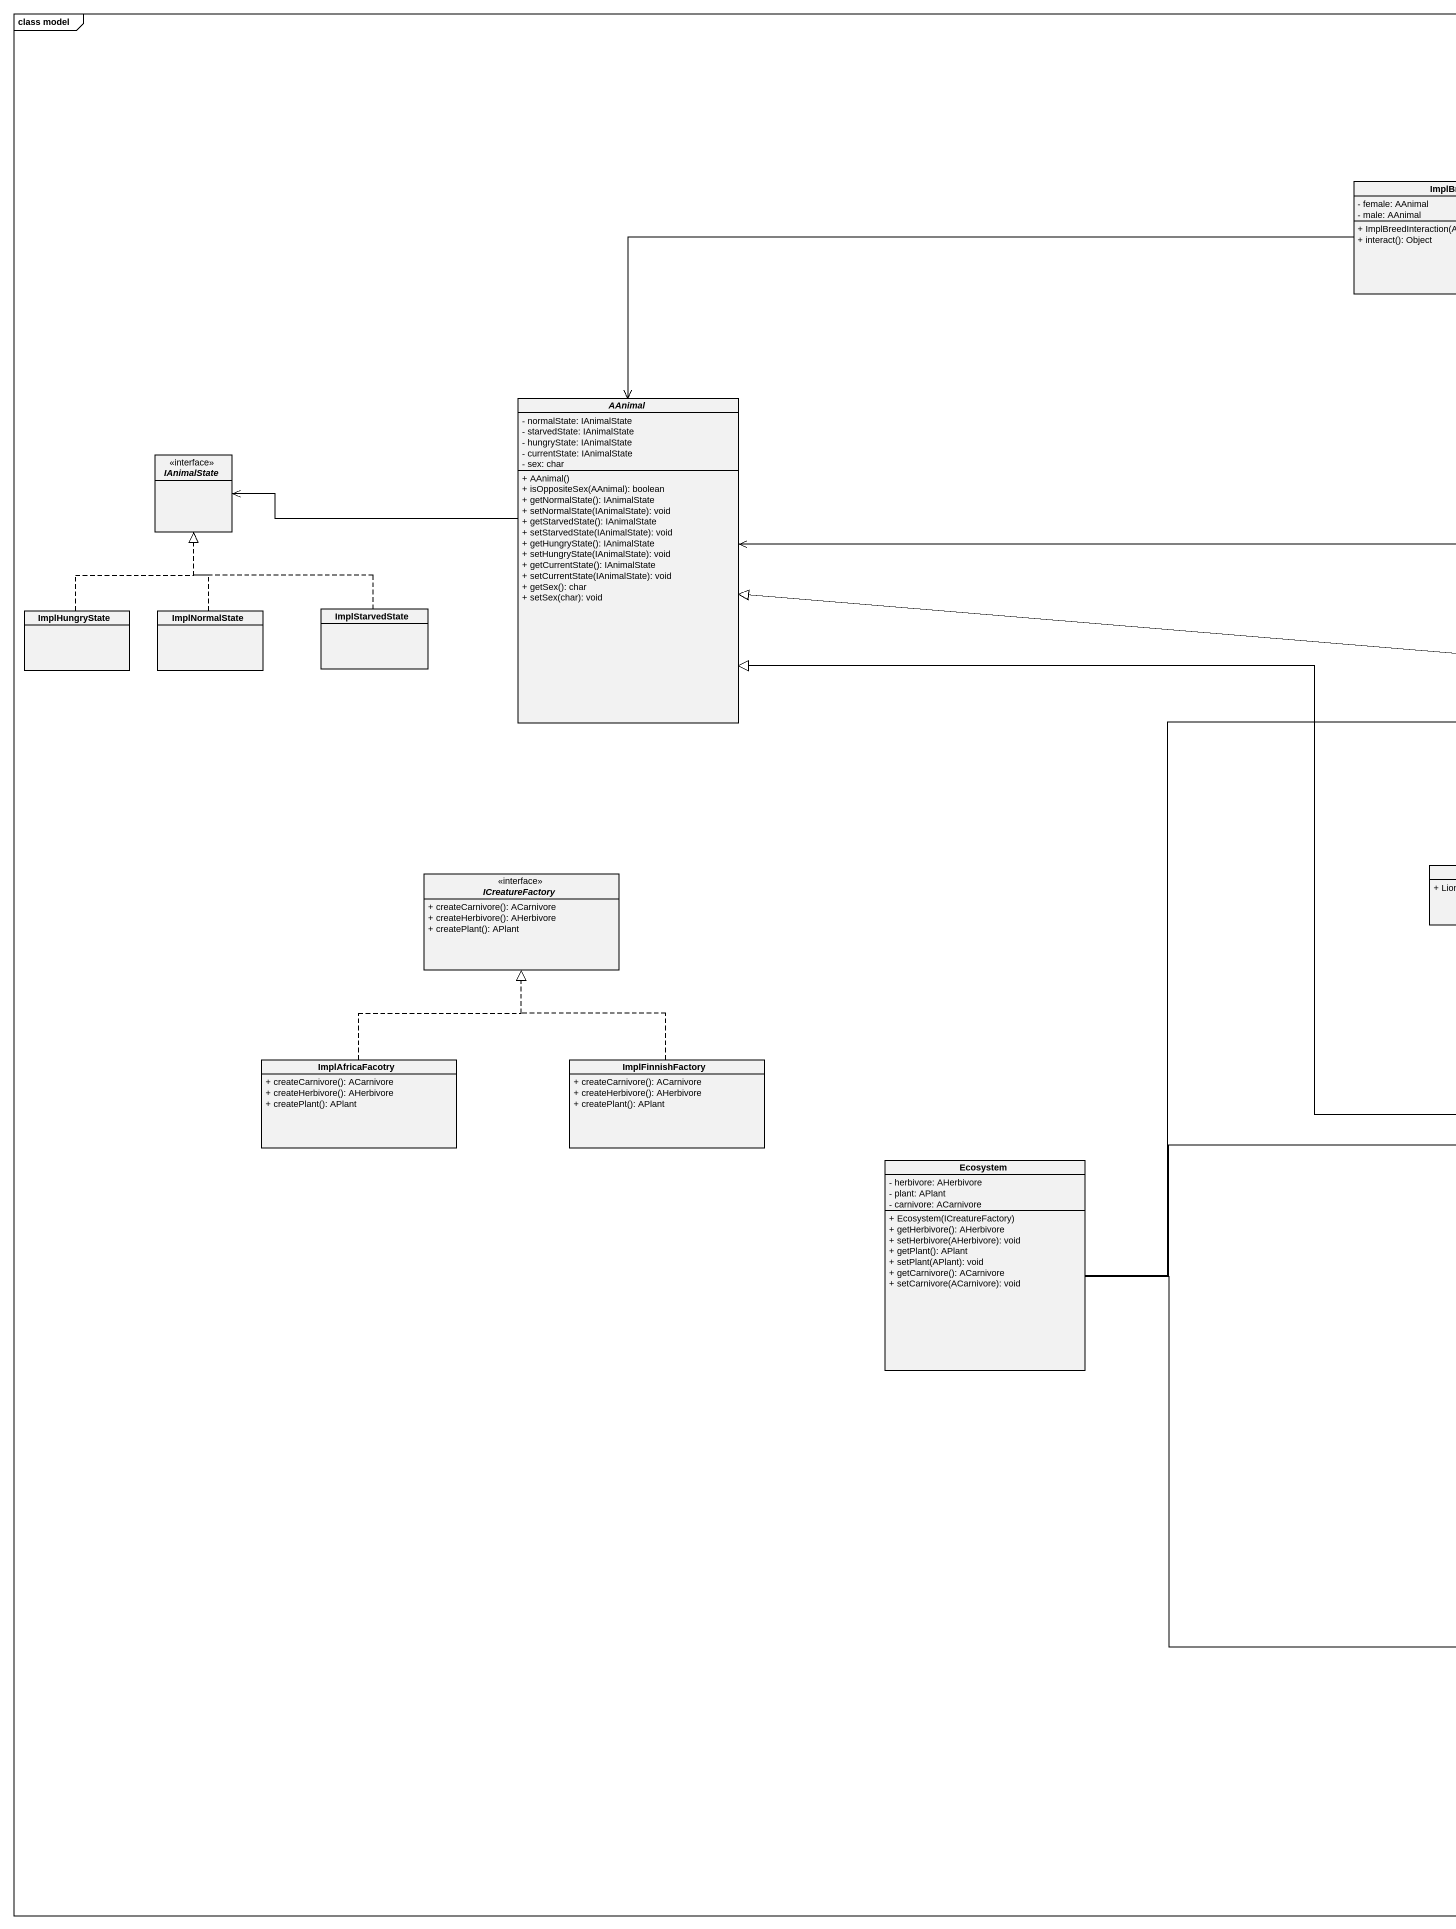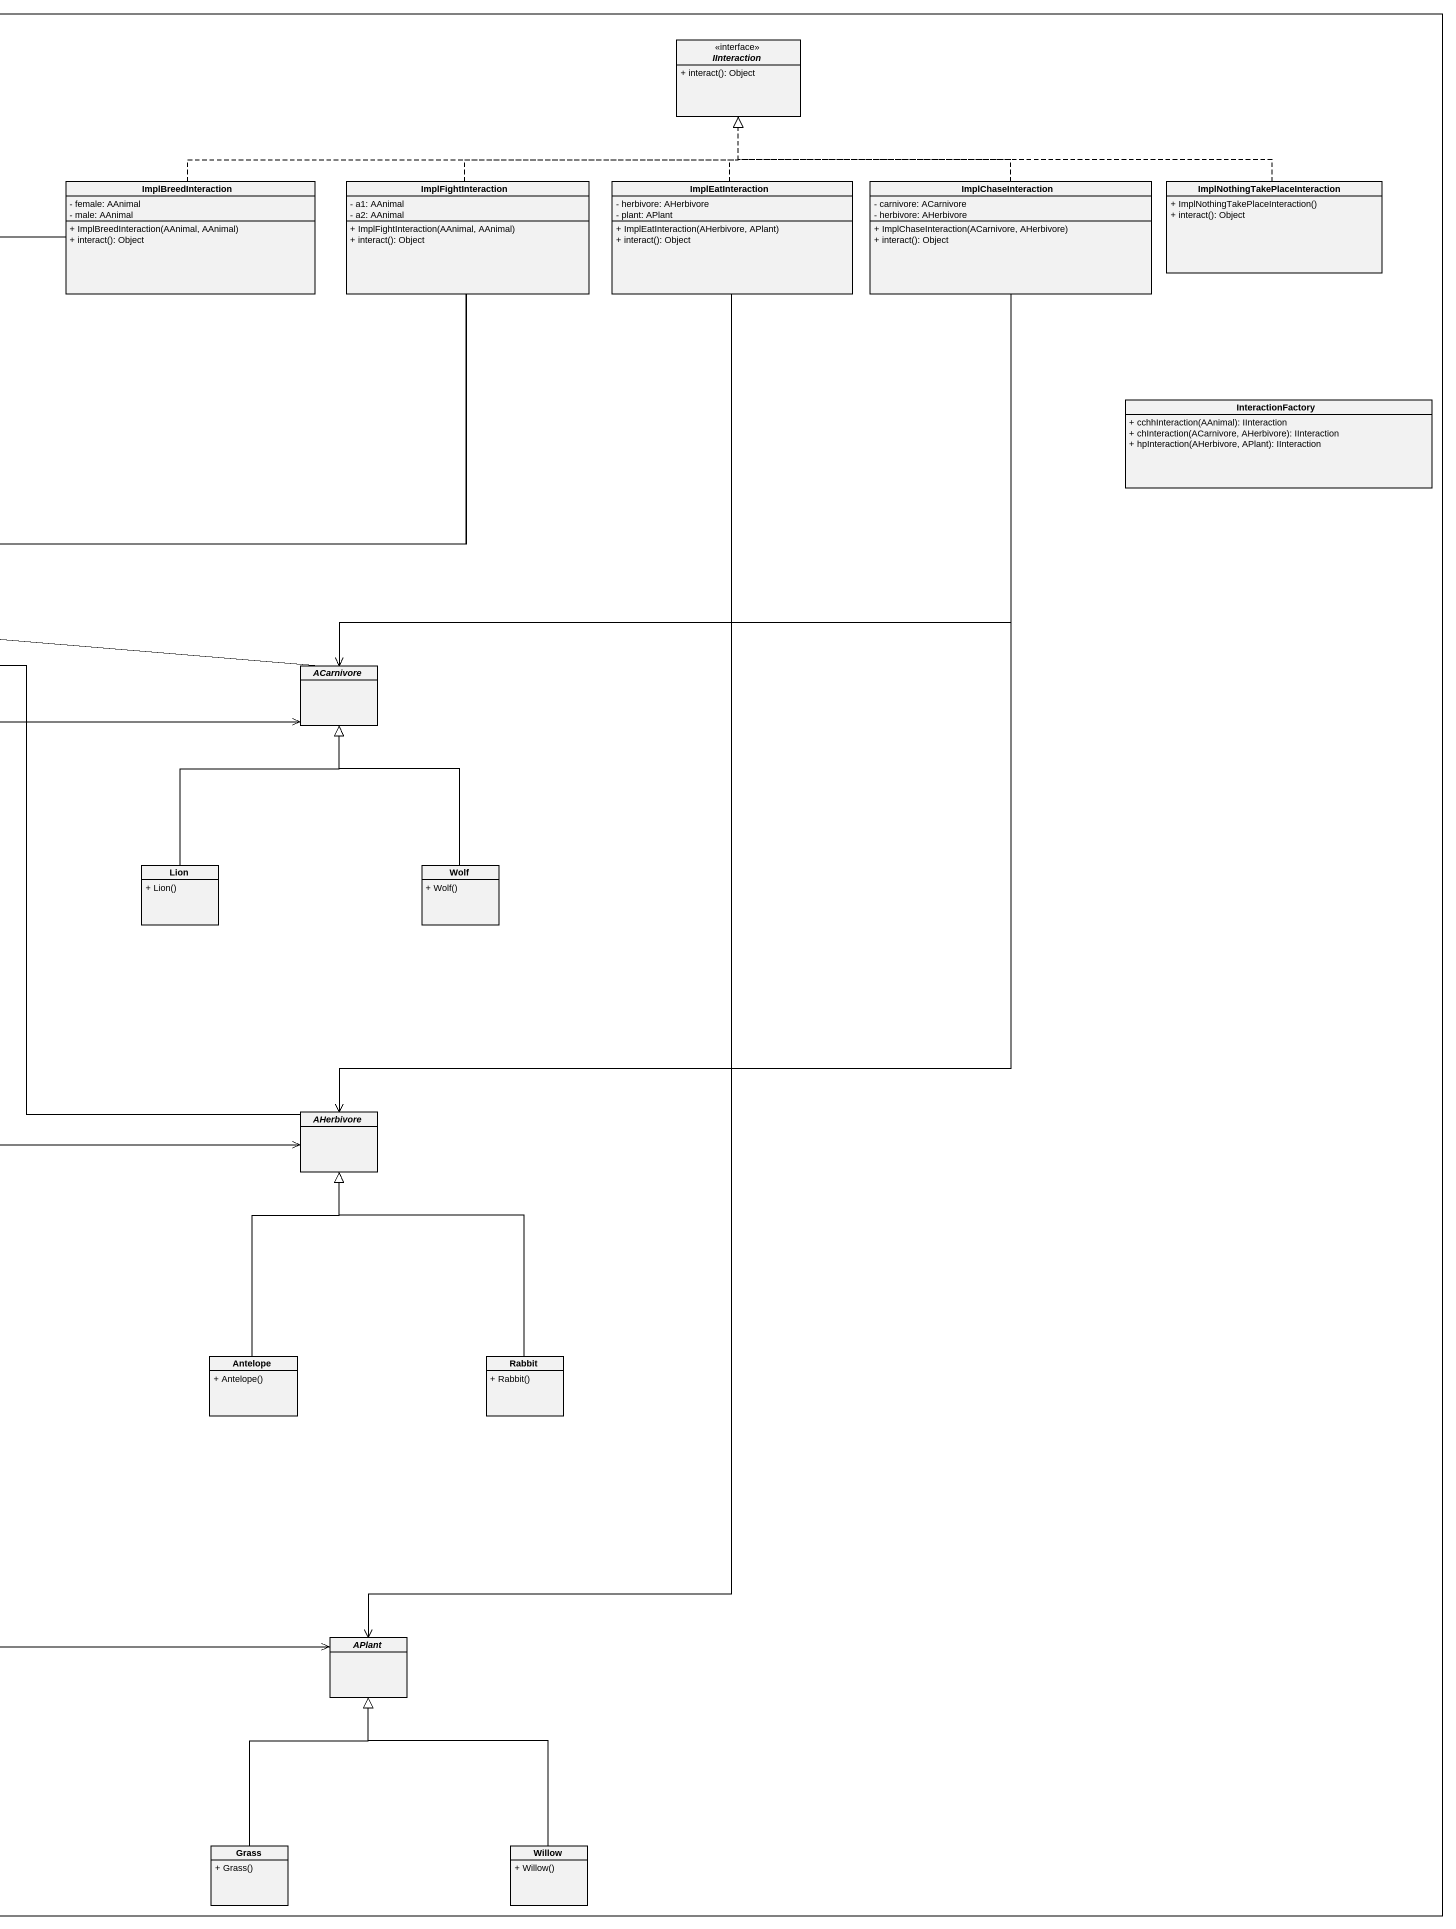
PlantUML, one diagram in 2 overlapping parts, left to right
@startuml
mainframe class model
hide circle
hide empty members
skinparam classAttributeIconSize 0
interface IInteraction <<interface>> {
  + interact(): Object
}
class ImplBreedInteraction {
  - female: AAnimal
  - male: AAnimal
  + ImplBreedInteraction(AAnimal, AAnimal)
  + interact(): Object
}
class ImplFightInteraction {
  - a1: AAnimal
  - a2: AAnimal
  + ImplFightInteraction(AAnimal, AAnimal)
  + interact(): Object
}
class ImplEatInteraction {
  - herbivore: AHerbivore
  - plant: APlant
  + ImplEatInteraction(AHerbivore, APlant)
  + interact(): Object
}
class ImplChaseInteraction {
  - carnivore: ACarnivore
  - herbivore: AHerbivore
  + ImplChaseInteraction(ACarnivore, AHerbivore)
  + interact(): Object
}
class "ImplNothingTakePlaceInteraction" as ImplNothingTakePlaceInteract {
  + ImplNothingTakePlaceInteraction()
  + interact(): Object
}
abstract class AAnimal {
  - normalState: IAnimalState
  - starvedState: IAnimalState
  - hungryState: IAnimalState
  - currentState: IAnimalState
  - sex: char
  + AAnimal()
  + isOppositeSex(AAnimal): boolean
  + getNormalState(): IAnimalState
  + setNormalState(IAnimalState): void
  + getStarvedState(): IAnimalState
  + setStarvedState(IAnimalState): void
  + getHungryState(): IAnimalState
  + setHungryState(IAnimalState): void
  + getCurrentState(): IAnimalState
  + setCurrentState(IAnimalState): void
  + getSex(): char
  + setSex(char): void
}
class InteractionFactory {
  + cchhInteraction(AAnimal): IInteraction
  + chInteraction(ACarnivore, AHerbivore): IInteraction
  + hpInteraction(AHerbivore, APlant): IInteraction
}
interface IAnimalState <<interface>>
class ImplHungryState
class ImplNormalState
class ImplStarvedState
abstract class ACarnivore
class Lion {
  + Lion()
}
class Wolf {
  + Wolf()
}
interface ICreatureFactory <<interface>> {
  + createCarnivore(): ACarnivore
  + createHerbivore(): AHerbivore
  + createPlant(): APlant
}
class ImplAfricaFacotry {
  + createCarnivore(): ACarnivore
  + createHerbivore(): AHerbivore
  + createPlant(): APlant
}
class ImplFinnishFactory {
  + createCarnivore(): ACarnivore
  + createHerbivore(): AHerbivore
  + createPlant(): APlant
}
abstract class AHerbivore
class Ecosystem {
  - herbivore: AHerbivore
  - plant: APlant
  - carnivore: ACarnivore
  + Ecosystem(ICreatureFactory)
  + getHerbivore(): AHerbivore
  + setHerbivore(AHerbivore): void
  + getPlant(): APlant
  + setPlant(APlant): void
  + getCarnivore(): ACarnivore
  + setCarnivore(ACarnivore): void
}
class Antelope {
  + Antelope()
}
class Rabbit {
  + Rabbit()
}
abstract class APlant
class Grass {
  + Grass()
}
class Willow {
  + Willow()
}
ImplBreedInteraction .right.|> IInteraction
ImplBreedInteraction -left-> AAnimal
ImplBreedInteraction -left-> AAnimal
ImplFightInteraction .right.|> IInteraction
ImplFightInteraction -left-> AAnimal
ImplFightInteraction -left-> AAnimal
ImplEatInteraction .up.|> IInteraction
ImplEatInteraction --> AHerbivore
ImplEatInteraction --> APlant
ImplChaseInteraction .left.|> IInteraction
ImplChaseInteraction --> ACarnivore
ImplChaseInteraction --> AHerbivore
ImplNothingTakePlaceInteract .left.|> IInteraction
AAnimal -left-> IAnimalState
AAnimal -left-> IAnimalState
AAnimal -left-> IAnimalState
AAnimal -left-> IAnimalState
ImplHungryState .up.|> IAnimalState
ImplNormalState .up.|> IAnimalState
ImplStarvedState .up.|> IAnimalState
ACarnivore -left-|> AAnimal
Lion -up-|> ACarnivore
Wolf -up-|> ACarnivore
ImplAfricaFacotry .up.|> ICreatureFactory
ImplFinnishFactory .up.|> ICreatureFactory
AHerbivore -left-|> AAnimal
Ecosystem -up-> ACarnivore
Ecosystem -right-> AHerbivore
Ecosystem -right-> APlant
Antelope -up-|> AHerbivore
Rabbit -up-|> AHerbivore
Grass -up-|> APlant
Willow -up-|> APlant
@enduml
